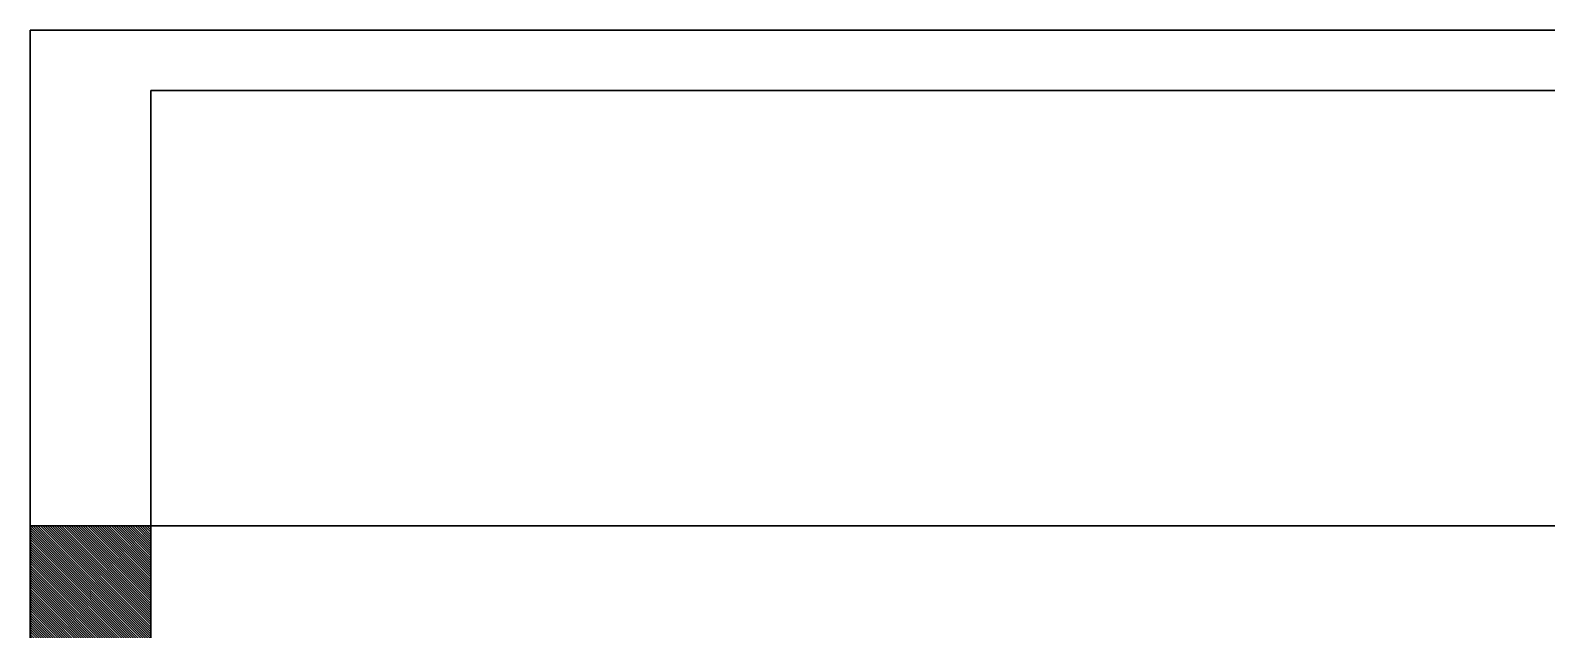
# Model space of a CAD drawing. Extents: x 187966 to 202201, y 659574 to 1343694.
# Drawn here: x 192260.2 to 192373.5, y 665377.6 to 665422.3 of the extents above; entities that cross this region are included whole.
import ezdxf

# ---------------------------------------------------------------- set-up
doc = ezdxf.new("R2010")
doc.units = 0
doc.header["$MEASUREMENT"] = 0
doc.layers.add('A-Wall', color=7, linetype='Continuous', lineweight=30)

# ---------------------------------------------------------------- blocks, each defined once
blk = doc.blocks.new('EGVSVS')
at = {"layer": 'A-Wall'}
h = blk.add_hatch(dxfattribs=at)
h.set_pattern_fill('ANSI31', color=256, style=0)
h.set_pattern_definition([(45, (0, 0), (-0.088388347648, 0.088388347648), [])])
h.paths.add_polyline_path([(188258.49, 672097.51), (188258.49, 672106.51), (188240.49, 672106.51), (188240.49, 672097.51)])
blk.add_lwpolyline([(188240.49, 672106.51), (188258.49, 672106.51), (188258.49, 672097.51), (188240.49, 672097.51)], close=True, dxfattribs=at)

msp = doc.modelspace()

# ---------------------------------------------------------------- linework, layer by layer
at = {"layer": 'A-Wall'}
for p, q in [((192260.21, 665422.32), (192991.18, 665422.32)), ((192269.21, 665417.82), (192991.18, 665417.82)), ((192269.21, 665385.32), (192269.21, 665417.82))]:
    msp.add_line(p, q, dxfattribs=at)
for points in [[(192260.21, 665422.32), (192260.21, 664930.02)], [(192308.13, 665385.32), (192260.21, 665385.32)], [(192404.8, 665385.32), (192308.13, 665385.32)]]:
    msp.add_lwpolyline(points, dxfattribs=at)

# ---------------------------------------------------------------- block references
at = {"layer": 'A-Wall', "rotation": 270}
msp.add_blockref('EGVSVS', (-479837.29, 853625.81), dxfattribs=at)

doc.saveas('drawing.dxf')
